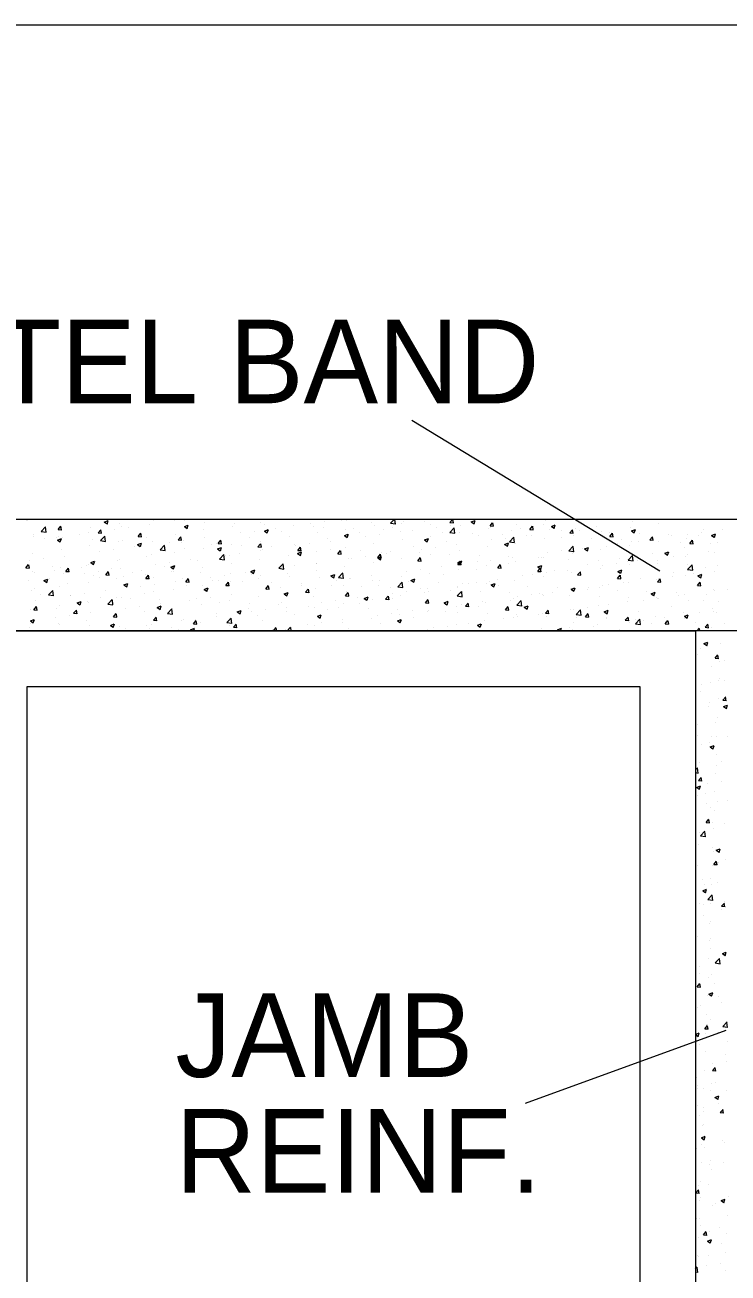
# Model space of a CAD drawing. Header units: metres. Extents: x -1560643 to -1560434, y 43491 to 43663.
# Drawn here: x -1560586.655 to -1560584.763, y 43512.605 to 43515.961 of the extents above; entities that cross this region are included whole.
import ezdxf

# ---------------------------------------------------------------- set-up
doc = ezdxf.new("R2010")
doc.units = ezdxf.units.M
doc.header["$LTSCALE"] = 750
doc.header["$MEASUREMENT"] = 0
doc.layers.get('0').update_dxf_attribs({"lineweight": 5})
doc.layers.add('BLK_1_FLR_0_DRINKING_WATER', color=7, linetype='Continuous', lineweight=5)
doc.styles.add('Romantic', font='GOTHIC.TTF')

# ---------------------------------------------------------------- blocks, each defined once
blk = doc.blocks.new('A$C52BB42CC')
for p, q in [((2267.8, 965.73), (2294.06, 949.79)), ((2355.31, 955.23), (2163.64, 955.23)), ((2227, 955.23), (2227.02, 955.22)), ((2227.03, 955.21), (2227.03, 955.23)), ((2235.21, 954.94), (2235.62, 955.1)), ((2235.51, 954.74), (2235.63, 955.1)), ((2239.54, 955.22), (2239.54, 955.22)), ((2240.46, 955.06), (2240.46, 955.06)), ((2242.69, 955.08), (2242.69, 955.08)), ((2243.71, 955.14), (2243.71, 955.14)), ((2257.2, 955.21), (2257.2, 955.21)), ((2260.35, 955.08), (2260.35, 955.08)), ((2260.87, 955.08), (2260.87, 955.08)), ((2265.52, 954.83), (2265.91, 955.23)), ((2265.9, 955.23), (2265.9, 955.23)), ((2265.91, 955.23), (2265.91, 955.23)), ((2266.05, 954.74), (2266, 955.23)), ((2266.88, 955.03), (2266.88, 955.03)), ((2271.83, 954.91), (2272.11, 955.23)), ((2272.19, 954.87), (2272.13, 955.23)), ((2274.09, 954.96), (2274.5, 955.12)), ((2274.39, 954.75), (2274.51, 955.11)), ((2281.93, 955.12), (2281.93, 955.12)), ((2291.13, 955.01), (2291.13, 955.01)), ((2292.61, 955.21), (2292.61, 955.21)), ((2296.95, 955.19), (2296.95, 955.19)), ((2228.51, 953.96), (2228.97, 954.44)), ((2228.51, 953.96), (2229.04, 953.88)), ((2229.05, 953.88), (2228.98, 954.44)), ((2230.32, 954.17), (2230.61, 954.51)), ((2230.32, 954.17), (2230.68, 954.14)), ((2230.68, 954.13), (2230.62, 954.5)), ((2230.72, 954.02), (2230.72, 954.02)), ((2233.58, 953.88), (2233.58, 953.88)), ((2233.7, 954.39), (2233.7, 954.39)), ((2234.56, 953.8), (2234.84, 954.14)), ((2234.56, 953.8), (2234.91, 953.77)), ((2234.92, 953.76), (2234.85, 954.13)), ((2235.21, 954.94), (2235.5, 954.75)), ((2236.27, 954.16), (2236.27, 954.16)), ((2236.77, 954.84), (2236.77, 954.84)), ((2237.02, 954.47), (2237.02, 954.47)), ((2237.75, 954.35), (2237.75, 954.35)), ((2238.79, 953.43), (2239.07, 953.77)), ((2239.15, 953.39), (2239.08, 953.76)), ((2239.98, 954.65), (2239.98, 954.65)), ((2243.69, 954.47), (2244.1, 954.63)), ((2243.69, 954.47), (2243.98, 954.27)), ((2243.99, 954.27), (2244.11, 954.62)), ((2245.77, 954.11), (2245.77, 954.11)), ((2245.84, 954.95), (2245.84, 954.95)), ((2248.8, 954.52), (2248.8, 954.52)), ((2249, 954.82), (2249, 954.82)), ((2249.6, 953.79), (2249.6, 953.79)), ((2251.07, 953.98), (2251.07, 953.98)), ((2251.78, 954.9), (2251.78, 954.9)), ((2252.15, 954.68), (2252.15, 954.68)), ((2252.17, 954), (2252.58, 954.16)), ((2252.17, 954), (2252.46, 953.8)), ((2252.47, 953.79), (2252.59, 954.15)), ((2253.31, 954.28), (2253.31, 954.28)), ((2253.98, 953.9), (2253.98, 953.9)), ((2255.3, 954.55), (2255.3, 954.55)), ((2257.04, 954.77), (2257.04, 954.77)), ((2257.42, 954.49), (2257.42, 954.49)), ((2257.81, 953.79), (2257.81, 953.79)), ((2258.45, 954.42), (2258.45, 954.42)), ((2258.51, 954.96), (2258.51, 954.96)), ((2260.65, 953.53), (2261.06, 953.68)), ((2260.79, 954.17), (2260.79, 954.17)), ((2260.95, 953.32), (2261.07, 953.68)), ((2261.6, 954.29), (2261.6, 954.29)), ((2262.28, 953.79), (2262.28, 953.79)), ((2263.5, 954.94), (2263.5, 954.94)), ((2263.85, 954.62), (2263.85, 954.62)), ((2264.75, 954.15), (2264.75, 954.15)), ((2265.52, 954.83), (2266.05, 954.75)), ((2265.72, 954.38), (2265.72, 954.38)), ((2266.63, 953.91), (2266.63, 953.91)), ((2266.65, 954.81), (2266.65, 954.81)), ((2267.9, 954.02), (2267.9, 954.02)), ((2269.16, 954.97), (2269.16, 954.97)), ((2269.8, 954.68), (2269.8, 954.68)), ((2270.36, 954.4), (2270.36, 954.4)), ((2271.05, 953.89), (2271.05, 953.89)), ((2271.82, 953.85), (2272.28, 954.33)), ((2271.82, 953.85), (2272.34, 953.77)), ((2271.83, 954.91), (2272.19, 954.87)), ((2271.84, 954.59), (2271.84, 954.59)), ((2272.35, 953.76), (2272.29, 954.32)), ((2272.86, 953.89), (2272.86, 953.89)), ((2272.95, 954.55), (2272.95, 954.55)), ((2274.07, 954.89), (2274.07, 954.89)), ((2274.09, 954.96), (2274.38, 954.76)), ((2274.2, 953.75), (2274.2, 953.75)), ((2275.89, 954.3), (2275.89, 954.3)), ((2276.07, 954.54), (2276.35, 954.87)), ((2276.07, 954.54), (2276.42, 954.5)), ((2276.1, 954.41), (2276.1, 954.41)), ((2276.43, 954.5), (2276.36, 954.87)), ((2278.3, 954.08), (2278.3, 954.08)), ((2278.87, 954.68), (2278.87, 954.68)), ((2279.25, 954.28), (2279.25, 954.28)), ((2280.3, 954.17), (2280.58, 954.5)), ((2280.3, 954.17), (2280.65, 954.13)), ((2280.66, 954.13), (2280.59, 954.5)), ((2281.74, 954.68), (2281.74, 954.68)), ((2282.4, 954.15), (2282.4, 954.15)), ((2282.57, 954.48), (2282.99, 954.64)), ((2282.57, 954.48), (2282.87, 954.29)), ((2282.87, 954.28), (2282.99, 954.64)), ((2283.69, 954.03), (2283.69, 954.03)), ((2284.53, 953.79), (2284.82, 954.13)), ((2284.53, 953.79), (2284.89, 953.76)), ((2284.89, 953.76), (2284.82, 954.13)), ((2285.17, 954.23), (2285.17, 954.23)), ((2285.56, 954.01), (2285.56, 954.01)), ((2287.4, 954.52), (2287.4, 954.52)), ((2287.87, 953.95), (2287.87, 953.95)), ((2288.71, 953.88), (2288.71, 953.88)), ((2288.77, 953.42), (2289.05, 953.76)), ((2289.13, 953.39), (2289.06, 953.76)), ((2290.94, 954.39), (2290.94, 954.39)), ((2291.05, 954.01), (2291.47, 954.17)), ((2291.05, 954.01), (2291.35, 953.81)), ((2291.35, 953.81), (2291.47, 954.16)), ((2291.86, 953.75), (2291.86, 953.75)), ((2293.97, 954.81), (2293.97, 954.81)), ((2298.49, 953.86), (2298.49, 953.86)), ((2298.71, 954.11), (2298.71, 954.11)), ((2299.53, 953.54), (2299.95, 953.7)), ((2299.84, 953.33), (2299.95, 953.69)), ((2300.73, 954.15), (2300.73, 954.15)), ((2227.67, 953.41), (2227.67, 953.41)), ((2227.69, 953.6), (2227.69, 953.6)), ((2228.83, 953.18), (2228.83, 953.18)), ((2230.13, 953.29), (2230.13, 953.29)), ((2230.25, 953.04), (2230.66, 953.2)), ((2230.25, 953.04), (2230.54, 952.84)), ((2230.31, 953.37), (2230.31, 953.37)), ((2230.55, 952.84), (2230.67, 953.19)), ((2230.83, 953.28), (2230.83, 953.28)), ((2232.54, 953.67), (2232.54, 953.67)), ((2233.63, 952.43), (2233.63, 952.43)), ((2233.98, 953.14), (2233.98, 953.14)), ((2234.81, 952.99), (2235.27, 953.47)), ((2234.81, 952.99), (2235.34, 952.9)), ((2235.34, 952.9), (2235.28, 953.46)), ((2236.7, 952.87), (2236.7, 952.87)), ((2237.13, 953.01), (2237.13, 953.01)), ((2238.73, 952.57), (2239.14, 952.73)), ((2238.73, 952.57), (2239.02, 952.37)), ((2238.79, 953.43), (2239.14, 953.4)), ((2239.03, 952.36), (2239.15, 952.72)), ((2239.73, 953.29), (2239.73, 953.29)), ((2240.28, 952.88), (2240.28, 952.88)), ((2241.11, 952.01), (2241.57, 952.49)), ((2241.64, 951.92), (2241.58, 952.48)), ((2242.16, 952.81), (2242.16, 952.81)), ((2242.71, 953.67), (2242.71, 953.67)), ((2243.02, 953.06), (2243.31, 953.4)), ((2243.02, 953.06), (2243.38, 953.03)), ((2243.38, 953.02), (2243.31, 953.39)), ((2243.43, 952.74), (2243.43, 952.74)), ((2243.63, 953), (2243.63, 953)), ((2245.87, 953.3), (2245.87, 953.3)), ((2246.58, 952.61), (2246.58, 952.61)), ((2247.1, 952.72), (2247.1, 952.72)), ((2247.26, 952.69), (2247.54, 953.03)), ((2247.26, 952.69), (2247.61, 952.66)), ((2247.62, 952.65), (2247.55, 953.02)), ((2248.73, 952.56), (2248.73, 952.56)), ((2249.73, 952.48), (2249.73, 952.48)), ((2250.54, 953.31), (2250.54, 953.31)), ((2251.49, 952.32), (2251.77, 952.66)), ((2251.71, 952.94), (2251.71, 952.94)), ((2251.85, 952.28), (2251.78, 952.65)), ((2254.78, 953.38), (2254.78, 953.38)), ((2255.4, 952.6), (2255.4, 952.6)), ((2255.48, 952.44), (2255.48, 952.44)), ((2256.96, 952.64), (2256.96, 952.64)), ((2258.84, 953.2), (2258.84, 953.2)), ((2259.2, 952.93), (2259.2, 952.93)), ((2260.65, 953.53), (2260.94, 953.33)), ((2262.92, 953.42), (2262.92, 953.42)), ((2263.78, 952.65), (2263.78, 952.65)), ((2264.4, 953.62), (2264.4, 953.62)), ((2266.81, 953.07), (2266.81, 953.07)), ((2269.13, 953.05), (2269.55, 953.21)), ((2269.13, 953.05), (2269.43, 952.86)), ((2269.43, 952.85), (2269.55, 953.21)), ((2269.79, 953.44), (2269.79, 953.44)), ((2271.42, 952.9), (2271.42, 952.9)), ((2272.52, 952.56), (2272.52, 952.56)), ((2274.86, 953.49), (2274.86, 953.49)), ((2276.25, 953.05), (2276.25, 953.05)), ((2277.35, 953.62), (2277.35, 953.62)), ((2277.61, 952.58), (2278.03, 952.74)), ((2277.61, 952.58), (2277.91, 952.38)), ((2277.73, 953.25), (2277.73, 953.25)), ((2277.91, 952.38), (2278.03, 952.73)), ((2278.12, 952.87), (2278.58, 953.35)), ((2278.12, 952.87), (2278.64, 952.79)), ((2278.65, 952.79), (2278.59, 953.35)), ((2278.8, 952.72), (2278.8, 952.72)), ((2279.96, 953.54), (2279.96, 953.54)), ((2280.5, 953.49), (2280.5, 953.49)), ((2281.86, 953.16), (2281.86, 953.16)), ((2283.65, 953.35), (2283.65, 953.35)), ((2284.42, 951.9), (2284.88, 952.38)), ((2284.95, 951.81), (2284.88, 952.37)), ((2284.89, 953.57), (2284.89, 953.57)), ((2286.8, 953.22), (2286.8, 953.22)), ((2288.77, 953.42), (2289.12, 953.39)), ((2289.58, 952.68), (2289.58, 952.68)), ((2289.95, 953.09), (2289.95, 953.09)), ((2290.87, 952.43), (2290.87, 952.43)), ((2291.05, 952.88), (2291.05, 952.88)), ((2291.82, 952.93), (2291.82, 952.93)), ((2293, 953.05), (2293.28, 953.39)), ((2293, 953.05), (2293.35, 953.02)), ((2293.1, 952.95), (2293.1, 952.95)), ((2293.36, 953.02), (2293.29, 953.39)), ((2293.29, 953.17), (2293.29, 953.17)), ((2293.9, 952.84), (2293.9, 952.84)), ((2295.01, 953.61), (2295.01, 953.61)), ((2295.27, 953.52), (2295.27, 953.52)), ((2296.25, 952.82), (2296.25, 952.82)), ((2296.88, 953.22), (2296.88, 953.22)), ((2297.02, 953.66), (2297.02, 953.66)), ((2297.23, 952.68), (2297.52, 953.02)), ((2297.23, 952.68), (2297.58, 952.65)), ((2297.59, 952.65), (2297.52, 953.02)), ((2298.16, 953.48), (2298.16, 953.48)), ((2299.4, 952.69), (2299.4, 952.69)), ((2299.53, 953.54), (2299.83, 953.34)), ((2299.94, 953.66), (2299.94, 953.66)), ((2300.12, 952.81), (2300.12, 952.81)), ((2227.62, 951.64), (2227.62, 951.64)), ((2228.75, 951.05), (2228.75, 951.05)), ((2230.65, 952.05), (2230.65, 952.05)), ((2230.99, 951.34), (2230.99, 951.34)), ((2234.72, 951.83), (2234.72, 951.83)), ((2236.19, 952.03), (2236.19, 952.03)), ((2238.43, 952.32), (2238.43, 952.32)), ((2239.66, 951.32), (2239.66, 951.32)), ((2240.22, 951.54), (2240.22, 951.54)), ((2241.11, 952.01), (2241.64, 951.93)), ((2242.64, 951.7), (2242.64, 951.7)), ((2243.66, 952.13), (2243.66, 952.13)), ((2245.7, 952.14), (2245.7, 952.14)), ((2247.21, 952.1), (2247.62, 952.25)), ((2247.21, 952.1), (2247.5, 951.9)), ((2247.41, 951.03), (2247.87, 951.51)), ((2247.41, 951.03), (2247.93, 950.95)), ((2247.51, 951.89), (2247.63, 952.25)), ((2247.94, 950.94), (2247.88, 951.51)), ((2248.04, 951.46), (2248.04, 951.46)), ((2248.51, 951.42), (2248.51, 951.42)), ((2249.52, 951.66), (2249.52, 951.66)), ((2251.49, 952.32), (2251.84, 952.29)), ((2251.76, 951.95), (2251.76, 951.95)), ((2251.95, 952.01), (2251.95, 952.01)), ((2252.88, 952.34), (2252.88, 952.34)), ((2254.71, 951.41), (2254.71, 951.41)), ((2255.69, 951.62), (2256.11, 951.78)), ((2255.69, 951.62), (2255.99, 951.42)), ((2255.72, 951.95), (2256.01, 952.29)), ((2255.72, 951.95), (2256.07, 951.92)), ((2255.99, 951.42), (2256.11, 951.78)), ((2256.08, 951.91), (2256.01, 952.28)), ((2256.03, 952.21), (2256.03, 952.21)), ((2257.74, 951.83), (2257.74, 951.83)), ((2259.18, 952.08), (2259.18, 952.08)), ((2259.95, 951.58), (2260.24, 951.92)), ((2259.95, 951.58), (2260.31, 951.55)), ((2260.31, 951.54), (2260.25, 951.91)), ((2260.72, 952.21), (2260.72, 952.21)), ((2261.09, 951.13), (2261.09, 951.13)), ((2261.37, 951.09), (2261.37, 951.09)), ((2262.33, 951.95), (2262.33, 951.95)), ((2262.85, 951.29), (2262.85, 951.29)), ((2264.17, 951.15), (2264.59, 951.31)), ((2264.17, 951.15), (2264.47, 950.95)), ((2264.19, 951.21), (2264.47, 951.55)), ((2264.19, 951.21), (2264.54, 951.18)), ((2264.47, 950.95), (2264.59, 951.3)), ((2264.55, 951.17), (2264.48, 951.54)), ((2264.53, 951.72), (2264.53, 951.72)), ((2265.08, 951.58), (2265.08, 951.58)), ((2265.48, 951.81), (2265.48, 951.81)), ((2266.74, 951.1), (2266.74, 951.1)), ((2267.98, 952.31), (2267.98, 952.31)), ((2268.42, 950.84), (2268.7, 951.18)), ((2268.63, 951.68), (2268.63, 951.68)), ((2268.78, 950.8), (2268.71, 951.17)), ((2268.81, 952.07), (2268.81, 952.07)), ((2269.72, 951.48), (2269.72, 951.48)), ((2270.29, 952.27), (2270.29, 952.27)), ((2271.78, 951.55), (2271.78, 951.55)), ((2272.79, 951.92), (2272.79, 951.92)), ((2274.93, 951.41), (2274.93, 951.41)), ((2275.82, 952.34), (2275.82, 952.34)), ((2278.08, 951.28), (2278.08, 951.28)), ((2278.41, 951.21), (2278.41, 951.21)), ((2281.23, 951.15), (2281.23, 951.15)), ((2281.5, 951.15), (2281.5, 951.15)), ((2281.79, 951.19), (2281.79, 951.19)), ((2282.14, 951.7), (2282.14, 951.7)), ((2283.61, 951.9), (2283.61, 951.9)), ((2284.42, 951.9), (2284.94, 951.82)), ((2284.82, 951.61), (2284.82, 951.61)), ((2284.94, 951.74), (2284.94, 951.74)), ((2285.85, 952.19), (2285.85, 952.19)), ((2286.09, 952.11), (2286.51, 952.27)), ((2286.09, 952.11), (2286.39, 951.91)), ((2286.4, 951.9), (2286.52, 952.26)), ((2287.8, 951.99), (2287.8, 951.99)), ((2288.38, 952.34), (2288.38, 952.34)), ((2289.8, 951.04), (2289.8, 951.04)), ((2290.71, 950.92), (2291.17, 951.4)), ((2291.25, 950.83), (2291.18, 951.39)), ((2293.24, 951.63), (2293.24, 951.63)), ((2294.58, 951.64), (2294.99, 951.79)), ((2294.58, 951.64), (2294.87, 951.44)), ((2294.88, 951.43), (2295, 951.79)), ((2295.46, 951.34), (2295.46, 951.34)), ((2296.68, 952.22), (2296.68, 952.22)), ((2296.81, 951.26), (2296.81, 951.26)), ((2296.94, 951.53), (2296.94, 951.53)), ((2299.18, 951.82), (2299.18, 951.82)), ((2299.87, 951.7), (2299.87, 951.7)), ((2226.91, 950.1), (2227.19, 950.44)), ((2226.91, 950.1), (2227.26, 950.07)), ((2227.27, 950.06), (2227.2, 950.43)), ((2227.28, 950.85), (2227.28, 950.85)), ((2229.68, 950.26), (2229.68, 950.26)), ((2229.89, 949.77), (2229.89, 949.77)), ((2230.58, 950.09), (2230.58, 950.09)), ((2231.14, 949.73), (2231.43, 950.07)), ((2231.14, 949.73), (2231.5, 949.7)), ((2231.5, 949.69), (2231.43, 950.06)), ((2232.83, 950.13), (2232.83, 950.13)), ((2233.33, 950.36), (2233.33, 950.36)), ((2233.56, 950.47), (2233.56, 950.47)), ((2233.77, 950.66), (2234.18, 950.82)), ((2233.77, 950.66), (2234.06, 950.47)), ((2234.07, 950.46), (2234.19, 950.82)), ((2235.98, 949.99), (2235.98, 949.99)), ((2236.63, 950.91), (2236.63, 950.91)), ((2236.77, 950.95), (2236.77, 950.95)), ((2236.88, 949.99), (2236.88, 949.99)), ((2239.13, 949.86), (2239.13, 949.86)), ((2240.6, 950.48), (2240.6, 950.48)), ((2241.63, 950.24), (2241.63, 950.24)), ((2242.08, 950.68), (2242.08, 950.68)), ((2242.25, 950.19), (2242.67, 950.35)), ((2242.25, 950.19), (2242.55, 949.99)), ((2242.28, 949.73), (2242.28, 949.73)), ((2242.55, 949.99), (2242.67, 950.34)), ((2242.56, 949.74), (2242.56, 949.74)), ((2244.32, 950.97), (2244.32, 950.97)), ((2245.07, 950.83), (2245.07, 950.83)), ((2245.63, 950.18), (2245.63, 950.18)), ((2248.66, 950.59), (2248.66, 950.59)), ((2250.73, 949.72), (2251.15, 949.88)), ((2250.73, 949.72), (2251.03, 949.52)), ((2251.03, 949.52), (2251.15, 949.87)), ((2251.64, 950.97), (2251.64, 950.97)), ((2253.71, 950.06), (2254.17, 950.53)), ((2253.71, 950.06), (2254.23, 949.97)), ((2253.93, 950.11), (2253.93, 950.11)), ((2254.24, 949.97), (2254.17, 950.53)), ((2254.21, 949.95), (2254.21, 949.95)), ((2255.41, 950.31), (2255.41, 950.31)), ((2257.64, 950.6), (2257.64, 950.6)), ((2257.65, 950.54), (2257.65, 950.54)), ((2257.66, 949.87), (2257.66, 949.87)), ((2260.65, 950.24), (2260.65, 950.24)), ((2263.71, 950.69), (2263.71, 950.69)), ((2267.26, 949.75), (2267.26, 949.75)), ((2268.42, 950.84), (2268.77, 950.81)), ((2268.73, 949.94), (2268.73, 949.94)), ((2270.97, 950.23), (2270.97, 950.23)), ((2272.65, 950.68), (2273.07, 950.84)), ((2272.65, 950.47), (2272.94, 950.81)), ((2272.65, 950.68), (2272.95, 950.48)), ((2272.65, 950.47), (2273.01, 950.44)), ((2272.71, 949.96), (2272.71, 949.96)), ((2273.01, 950.43), (2272.94, 950.8)), ((2272.96, 950.47), (2273.08, 950.83)), ((2274.62, 949.97), (2274.62, 949.97)), ((2274.7, 950.72), (2274.7, 950.72)), ((2275.74, 950.37), (2275.74, 950.37)), ((2276.17, 950.92), (2276.17, 950.92)), ((2276.89, 950.1), (2277.17, 950.44)), ((2276.89, 950.1), (2277.24, 950.07)), ((2277.25, 950.06), (2277.18, 950.43)), ((2278.06, 950.56), (2278.06, 950.56)), ((2278.73, 950.75), (2278.73, 950.75)), ((2281.12, 949.73), (2281.4, 950.07)), ((2281.12, 949.73), (2281.47, 949.7)), ((2281.14, 950.2), (2281.55, 950.36)), ((2281.14, 950.2), (2281.43, 950.01)), ((2281.48, 949.69), (2281.41, 950.06)), ((2281.44, 950), (2281.56, 950.36)), ((2282.91, 949.86), (2282.91, 949.86)), ((2284.3, 949.87), (2284.3, 949.87)), ((2284.38, 951.01), (2284.38, 951.01)), ((2286.35, 950.45), (2286.35, 950.45)), ((2287.53, 950.88), (2287.53, 950.88)), ((2287.73, 950.02), (2287.73, 950.02)), ((2288.02, 950.36), (2288.02, 950.36)), ((2289.5, 950.55), (2289.5, 950.55)), ((2289.62, 949.73), (2290.03, 949.89)), ((2289.62, 949.73), (2289.91, 949.53)), ((2289.92, 949.53), (2290.04, 949.88)), ((2290.68, 950.75), (2290.68, 950.75)), ((2290.71, 950.92), (2291.24, 950.84)), ((2290.8, 950.46), (2290.8, 950.46)), ((2291.74, 950.84), (2291.74, 950.84)), ((2293.83, 950.88), (2293.83, 950.88)), ((2293.83, 950.61), (2293.83, 950.61)), ((2296.98, 950.48), (2296.98, 950.48)), ((2297.01, 949.94), (2297.47, 950.42)), ((2297.01, 949.94), (2297.54, 949.86)), ((2297.55, 949.86), (2297.48, 950.42)), ((2298.93, 950.16), (2298.93, 950.16)), ((2299.8, 949.74), (2299.8, 949.74)), ((2300.13, 950.35), (2300.13, 950.35)), ((2227.2, 948.72), (2227.2, 948.72)), ((2227.55, 949.67), (2227.55, 949.67)), ((2227.77, 949.6), (2227.77, 949.6)), ((2228.81, 948.76), (2229.23, 948.92)), ((2228.81, 948.76), (2229.11, 948.56)), ((2229.11, 948.56), (2229.23, 948.91)), ((2229.44, 949.01), (2229.44, 949.01)), ((2230.92, 949.47), (2230.92, 949.47)), ((2231.3, 948.47), (2231.3, 948.47)), ((2233.16, 949.5), (2233.16, 949.5)), ((2233.49, 948.5), (2233.49, 948.5)), ((2234.07, 949.33), (2234.07, 949.33)), ((2234.64, 949.7), (2234.64, 949.7)), ((2234.75, 949.06), (2234.75, 949.06)), ((2235.38, 949.36), (2235.66, 949.7)), ((2235.38, 949.36), (2235.73, 949.33)), ((2235.74, 949.32), (2235.67, 949.69)), ((2236.55, 948.94), (2236.55, 948.94)), ((2237.22, 949.2), (2237.22, 949.2)), ((2237.29, 948.29), (2237.71, 948.45)), ((2237.59, 948.08), (2237.71, 948.44)), ((2238.19, 949.65), (2238.19, 949.65)), ((2239.58, 949.36), (2239.58, 949.36)), ((2239.61, 948.99), (2239.89, 949.33)), ((2239.61, 948.99), (2239.96, 948.96)), ((2239.97, 948.95), (2239.9, 949.32)), ((2240.37, 949.07), (2240.37, 949.07)), ((2242.76, 948.64), (2242.76, 948.64)), ((2243.52, 948.94), (2243.52, 948.94)), ((2243.84, 948.62), (2244.13, 948.96)), ((2243.84, 948.62), (2244.19, 948.59)), ((2244.2, 948.58), (2244.13, 948.95)), ((2245.43, 949.59), (2245.43, 949.59)), ((2246.49, 949.13), (2246.49, 949.13)), ((2246.67, 948.8), (2246.67, 948.8)), ((2247.33, 948.77), (2247.33, 948.77)), ((2247.97, 949.33), (2247.97, 949.33)), ((2248.07, 948.25), (2248.36, 948.59)), ((2248.43, 948.21), (2248.37, 948.58)), ((2248.58, 949.46), (2248.58, 949.46)), ((2248.59, 948.63), (2248.59, 948.63)), ((2249.82, 948.67), (2249.82, 948.67)), ((2250.2, 949.62), (2250.2, 949.62)), ((2250.77, 949.36), (2250.77, 949.36)), ((2251.57, 949.01), (2251.57, 949.01)), ((2251.73, 949.33), (2251.73, 949.33)), ((2252.97, 948.54), (2252.97, 948.54)), ((2254.63, 949.45), (2254.63, 949.45)), ((2254.88, 949.2), (2254.88, 949.2)), ((2256.12, 948.4), (2256.12, 948.4)), ((2258.03, 949.06), (2258.03, 949.06)), ((2259.21, 949.25), (2259.63, 949.41)), ((2259.21, 949.25), (2259.51, 949.05)), ((2259.52, 949.04), (2259.64, 949.4)), ((2259.82, 948.77), (2259.82, 948.77)), ((2260.01, 949.08), (2260.47, 949.56)), ((2260.01, 949.08), (2260.53, 949)), ((2260.54, 948.99), (2260.47, 949.55)), ((2261.18, 948.93), (2261.18, 948.93)), ((2261.29, 948.96), (2261.29, 948.96)), ((2263.53, 949.25), (2263.53, 949.25)), ((2263.64, 948.72), (2263.64, 948.72)), ((2264.33, 948.8), (2264.33, 948.8)), ((2266.3, 948.1), (2266.76, 948.58)), ((2266.67, 949.14), (2266.67, 949.14)), ((2266.84, 948.01), (2266.77, 948.57)), ((2267.48, 948.66), (2267.48, 948.66)), ((2267.7, 948.77), (2268.11, 948.93)), ((2267.7, 948.77), (2267.99, 948.58)), ((2267.73, 948.79), (2267.73, 948.79)), ((2268, 948.57), (2268.12, 948.93)), ((2269.65, 949.51), (2269.65, 949.51)), ((2270.63, 948.53), (2270.63, 948.53)), ((2271.17, 949.38), (2271.17, 949.38)), ((2273.14, 948.4), (2273.14, 948.4)), ((2273.78, 948.4), (2273.78, 948.4)), ((2274.62, 948.59), (2274.62, 948.59)), ((2275.67, 948.41), (2275.67, 948.41)), ((2276.03, 948.68), (2276.03, 948.68)), ((2276.18, 948.3), (2276.59, 948.46)), ((2276.48, 948.1), (2276.6, 948.45)), ((2276.86, 948.89), (2276.86, 948.89)), ((2278.65, 948.79), (2278.65, 948.79)), ((2279.47, 949.27), (2279.47, 949.27)), ((2280.58, 949.38), (2280.58, 949.38)), ((2281.72, 949.23), (2281.72, 949.23)), ((2282.06, 949.57), (2282.06, 949.57)), ((2284.75, 949.64), (2284.75, 949.64)), ((2285.35, 949.36), (2285.64, 949.69)), ((2285.35, 949.36), (2285.7, 949.32)), ((2285.71, 949.32), (2285.64, 949.69)), ((2289.58, 948.99), (2289.87, 949.32)), ((2289.58, 948.99), (2289.94, 948.95)), ((2289.94, 948.95), (2289.88, 949.32)), ((2290.18, 948.52), (2290.18, 948.52)), ((2290.72, 948.5), (2290.72, 948.5)), ((2292.05, 948.97), (2292.05, 948.97)), ((2293.75, 948.92), (2293.75, 948.92)), ((2293.82, 948.62), (2294.1, 948.95)), ((2293.82, 948.62), (2294.17, 948.58)), ((2293.91, 949.01), (2293.91, 949.01)), ((2294.18, 948.58), (2294.11, 948.95)), ((2295.39, 949.2), (2295.39, 949.2)), ((2295.49, 949.57), (2295.49, 949.57)), ((2296.73, 949.29), (2296.73, 949.29)), ((2297.62, 949.5), (2297.62, 949.5)), ((2298.05, 948.24), (2298.33, 948.58)), ((2298.1, 949.26), (2298.51, 949.42)), ((2298.1, 949.26), (2298.39, 949.06)), ((2298.41, 948.21), (2298.34, 948.58)), ((2298.4, 949.06), (2298.52, 949.41)), ((2227.48, 947.71), (2227.48, 947.71)), ((2227.86, 947.88), (2227.86, 947.88)), ((2228.5, 947.26), (2228.5, 947.26)), ((2229.3, 947.24), (2229.76, 947.72)), ((2229.3, 947.24), (2229.82, 947.16)), ((2229.83, 947.15), (2229.76, 947.71)), ((2230.51, 948.12), (2230.51, 948.12)), ((2231.61, 947.18), (2231.61, 947.18)), ((2231.65, 947.13), (2231.65, 947.13)), ((2233.09, 947.37), (2233.09, 947.37)), ((2235.32, 947.66), (2235.32, 947.66)), ((2237.29, 948.29), (2237.59, 948.09)), ((2239.05, 948.15), (2239.05, 948.15)), ((2239.51, 947.39), (2239.51, 947.39)), ((2240.44, 947.59), (2240.44, 947.59)), ((2240.53, 948.35), (2240.53, 948.35)), ((2242.49, 947.77), (2242.49, 947.77)), ((2243.88, 948.18), (2243.88, 948.18)), ((2245.56, 948.21), (2245.56, 948.21)), ((2245.78, 947.82), (2246.19, 947.97)), ((2245.78, 947.82), (2246.07, 947.62)), ((2246.08, 947.61), (2246.2, 947.97)), ((2248.07, 948.25), (2248.43, 948.22)), ((2248.65, 947.3), (2248.65, 947.3)), ((2252.31, 947.88), (2252.59, 948.22)), ((2252.31, 947.88), (2252.66, 947.85)), ((2252.38, 947.79), (2252.38, 947.79)), ((2252.67, 947.84), (2252.6, 948.21)), ((2253.86, 947.98), (2253.86, 947.98)), ((2254.26, 947.34), (2254.67, 947.5)), ((2254.26, 947.34), (2254.55, 947.15)), ((2254.56, 947.14), (2254.68, 947.5)), ((2254.56, 947.49), (2254.56, 947.49)), ((2256.09, 948.27), (2256.09, 948.27)), ((2256.54, 947.51), (2256.82, 947.85)), ((2256.54, 947.51), (2256.89, 947.48)), ((2256.9, 947.47), (2256.83, 947.84)), ((2257.59, 947.9), (2257.59, 947.9)), ((2259.27, 948.27), (2259.27, 948.27)), ((2260.57, 948.28), (2260.57, 948.28)), ((2260.77, 947.14), (2261.06, 947.48)), ((2260.77, 947.14), (2261.13, 947.11)), ((2260.85, 947.61), (2260.85, 947.61)), ((2261.13, 947.1), (2261.07, 947.47)), ((2262.42, 948.14), (2262.42, 948.14)), ((2264.29, 948.2), (2264.29, 948.2)), ((2265.01, 946.77), (2265.29, 947.11)), ((2265.37, 946.73), (2265.3, 947.1)), ((2265.57, 948), (2265.57, 948)), ((2265.7, 947.42), (2265.7, 947.42)), ((2266.3, 948.1), (2266.83, 948.02)), ((2266.6, 947.17), (2266.6, 947.17)), ((2267.18, 947.61), (2267.18, 947.61)), ((2268.72, 947.87), (2268.72, 947.87)), ((2269.15, 947.49), (2269.15, 947.49)), ((2269.42, 947.91), (2269.42, 947.91)), ((2269.58, 947.55), (2269.58, 947.55)), ((2271.87, 947.74), (2271.87, 947.74)), ((2272.59, 948.09), (2272.59, 948.09)), ((2272.6, 947.13), (2273.06, 947.6)), ((2272.6, 947.13), (2273.13, 947.04)), ((2272.64, 947.99), (2272.64, 947.99)), ((2273.13, 947.04), (2273.07, 947.6)), ((2275.03, 947.6), (2275.03, 947.6)), ((2276.18, 948.3), (2276.47, 948.1)), ((2276.93, 948.26), (2276.93, 948.26)), ((2278.18, 947.47), (2278.18, 947.47)), ((2280.08, 948.13), (2280.08, 948.13)), ((2280.51, 947.24), (2280.51, 947.24)), ((2281.33, 947.34), (2281.33, 947.34)), ((2281.65, 947.26), (2281.65, 947.26)), ((2281.72, 947.2), (2281.72, 947.2)), ((2282.74, 947.54), (2282.74, 947.54)), ((2283.23, 948), (2283.23, 948)), ((2284.48, 947.2), (2284.48, 947.2)), ((2284.66, 947.83), (2285.07, 947.99)), ((2284.66, 947.83), (2284.95, 947.63)), ((2284.68, 947.68), (2284.68, 947.68)), ((2284.96, 947.62), (2285.08, 947.98)), ((2285.17, 947.79), (2285.17, 947.79)), ((2286.38, 947.86), (2286.38, 947.86)), ((2286.47, 948.03), (2286.47, 948.03)), ((2287.63, 947.07), (2287.63, 947.07)), ((2287.66, 948.06), (2287.66, 948.06)), ((2287.95, 948.22), (2287.95, 948.22)), ((2288.61, 948.38), (2288.61, 948.38)), ((2289.53, 947.73), (2289.53, 947.73)), ((2292.68, 947.6), (2292.68, 947.6)), ((2293.14, 947.36), (2293.55, 947.51)), ((2293.14, 947.36), (2293.43, 947.16)), ((2293.44, 947.15), (2293.56, 947.51)), ((2295.83, 947.47), (2295.83, 947.47)), ((2296.07, 947.17), (2296.07, 947.17)), ((2296.66, 947.33), (2296.66, 947.33)), ((2298.05, 948.24), (2298.4, 948.21)), ((2298.98, 947.33), (2298.98, 947.33)), ((2299.73, 947.77), (2299.73, 947.77)), ((2299.8, 947.66), (2299.8, 947.66)), ((2301.27, 947.85), (2301.27, 947.85)), ((2227.73, 945.66), (2228.01, 946)), ((2227.88, 946.68), (2227.88, 946.68)), ((2228.09, 945.63), (2228.02, 946)), ((2230.12, 945.81), (2230.12, 945.81)), ((2230.44, 946.16), (2230.44, 946.16)), ((2232.34, 946.39), (2232.75, 946.54)), ((2232.34, 946.39), (2232.63, 946.19)), ((2232.64, 946.18), (2232.76, 946.54)), ((2233.42, 946.54), (2233.42, 946.54)), ((2233.56, 946.4), (2233.56, 946.4)), ((2234.8, 946.99), (2234.8, 946.99)), ((2235.59, 946.26), (2236.05, 946.74)), ((2235.59, 946.26), (2236.12, 946.18)), ((2236.13, 946.17), (2236.06, 946.73)), ((2236.48, 946.98), (2236.48, 946.98)), ((2237, 947), (2237, 947)), ((2237.5, 945.83), (2237.5, 945.83)), ((2237.95, 946.86), (2237.95, 946.86)), ((2238.98, 946.02), (2238.98, 946.02)), ((2240.82, 945.91), (2241.23, 946.07)), ((2240.82, 945.91), (2241.11, 945.71)), ((2241.1, 946.73), (2241.1, 946.73)), ((2241.12, 945.71), (2241.24, 946.06)), ((2241.21, 946.32), (2241.21, 946.32)), ((2241.89, 945.28), (2242.35, 945.76)), ((2242.43, 945.2), (2242.36, 945.76)), ((2242.42, 945.81), (2242.42, 945.81)), ((2244.25, 946.6), (2244.25, 946.6)), ((2244.94, 946.81), (2244.94, 946.81)), ((2245.49, 946.25), (2245.49, 946.25)), ((2246.42, 947), (2246.42, 947)), ((2247.4, 946.46), (2247.4, 946.46)), ((2248.52, 946.67), (2248.52, 946.67)), ((2250.52, 945.84), (2250.52, 945.84)), ((2250.55, 946.33), (2250.55, 946.33)), ((2251.5, 947.04), (2251.5, 947.04)), ((2253.7, 946.2), (2253.7, 946.2)), ((2253.97, 946.43), (2253.97, 946.43)), ((2254.54, 945.95), (2254.54, 945.95)), ((2256.85, 946.06), (2256.85, 946.06)), ((2257.41, 947.02), (2257.41, 947.02)), ((2257.52, 945.94), (2257.52, 945.94)), ((2258.26, 946.44), (2258.26, 946.44)), ((2259.74, 946.63), (2259.74, 946.63)), ((2260.01, 945.93), (2260.01, 945.93)), ((2260.5, 946.31), (2260.5, 946.31)), ((2261.98, 946.93), (2261.98, 946.93)), ((2262.26, 946.31), (2262.26, 946.31)), ((2262.74, 946.87), (2263.15, 947.03)), ((2262.74, 946.87), (2263.03, 946.67)), ((2263.04, 946.67), (2263.16, 947.02)), ((2263.16, 945.8), (2263.16, 945.8)), ((2263.57, 946.76), (2263.57, 946.76)), ((2265.01, 946.77), (2265.36, 946.74)), ((2265.7, 946.9), (2265.7, 946.9)), ((2269.24, 946.4), (2269.52, 946.74)), ((2269.24, 946.4), (2269.59, 946.37)), ((2269.6, 946.36), (2269.53, 946.73)), ((2271.22, 946.4), (2271.63, 946.56)), ((2271.22, 946.4), (2271.51, 946.2)), ((2271.52, 946.19), (2271.64, 946.55)), ((2271.59, 946.07), (2271.59, 946.07)), ((2272.57, 946.03), (2272.57, 946.03)), ((2273.07, 946.26), (2273.07, 946.26)), ((2273.47, 946.03), (2273.76, 946.37)), ((2273.47, 946.03), (2273.82, 946)), ((2273.83, 945.99), (2273.76, 946.36)), ((2274.84, 946.02), (2274.84, 946.02)), ((2275.3, 946.56), (2275.3, 946.56)), ((2275.6, 946.44), (2275.6, 946.44)), ((2277.7, 945.66), (2277.99, 946)), ((2278.06, 945.62), (2278, 945.99)), ((2278.28, 946.61), (2278.28, 946.61)), ((2278.58, 946.82), (2278.58, 946.82)), ((2278.9, 946.15), (2279.36, 946.63)), ((2278.9, 946.15), (2279.43, 946.07)), ((2279.03, 947.05), (2279.03, 947.05)), ((2279.43, 946.06), (2279.37, 946.62)), ((2279.7, 945.93), (2280.11, 946.08)), ((2279.7, 945.93), (2279.99, 945.73)), ((2280, 945.72), (2280.12, 946.08)), ((2286.4, 945.89), (2286.4, 945.89)), ((2287.59, 946.09), (2287.59, 946.09)), ((2288.63, 946.19), (2288.63, 946.19)), ((2290.65, 946.54), (2290.65, 946.54)), ((2290.78, 946.94), (2290.78, 946.94)), ((2292.36, 946.68), (2292.36, 946.68)), ((2293.68, 946.95), (2293.68, 946.95)), ((2293.83, 946.87), (2293.83, 946.87)), ((2293.93, 946.81), (2293.93, 946.81)), ((2295.25, 946.04), (2295.25, 946.04)), ((2297.08, 946.67), (2297.08, 946.67)), ((2298.69, 946.63), (2298.69, 946.63)), ((2299.66, 945.81), (2299.66, 945.81)), ((2300.23, 946.54), (2300.23, 946.54)), ((2227.38, 944.48), (2227.79, 944.64)), ((2227.38, 944.48), (2227.67, 944.28)), ((2227.41, 945.74), (2227.41, 945.74)), ((2227.68, 944.28), (2227.8, 944.63)), ((2227.73, 945.66), (2228.08, 945.63)), ((2230.06, 944.85), (2230.06, 944.85)), ((2231.54, 945.04), (2231.54, 945.04)), ((2231.96, 945.29), (2232.25, 945.63)), ((2231.96, 945.29), (2232.31, 945.26)), ((2232.32, 945.25), (2232.25, 945.62)), ((2233.35, 944.57), (2233.35, 944.57)), ((2233.77, 945.34), (2233.77, 945.34)), ((2236.19, 944.92), (2236.48, 945.26)), ((2236.19, 944.92), (2236.55, 944.89)), ((2236.41, 945.01), (2236.41, 945.01)), ((2236.55, 944.88), (2236.49, 945.25)), ((2239.44, 945.43), (2239.44, 945.43)), ((2240.43, 944.55), (2240.71, 944.89)), ((2240.43, 944.55), (2240.78, 944.52)), ((2240.79, 944.51), (2240.72, 944.88)), ((2241.89, 945.28), (2242.42, 945.2)), ((2243.39, 944.48), (2243.39, 944.48)), ((2243.64, 944.66), (2243.64, 944.66)), ((2244.66, 944.18), (2244.94, 944.52)), ((2244.86, 944.67), (2244.86, 944.67)), ((2245.02, 944.14), (2244.95, 944.51)), ((2247.08, 945.25), (2247.08, 945.25)), ((2247.1, 944.97), (2247.1, 944.97)), ((2248.19, 944.31), (2248.65, 944.79)), ((2248.44, 944.7), (2248.44, 944.7)), ((2248.72, 944.22), (2248.66, 944.78)), ((2249.3, 945.44), (2249.71, 945.6)), ((2249.3, 945.44), (2249.59, 945.24)), ((2249.6, 945.24), (2249.72, 945.59)), ((2250.83, 945.46), (2250.83, 945.46)), ((2251.43, 945.08), (2251.43, 945.08)), ((2251.94, 944.54), (2251.94, 944.54)), ((2252.3, 945.65), (2252.3, 945.65)), ((2254.49, 945.52), (2254.49, 945.52)), ((2255.38, 945.13), (2255.38, 945.13)), ((2257.78, 944.97), (2258.19, 945.13)), ((2257.78, 944.97), (2258.07, 944.77)), ((2258.08, 944.76), (2258.2, 945.12)), ((2258.82, 945.72), (2258.82, 945.72)), ((2260.42, 944.6), (2260.42, 944.6)), ((2263.5, 944.79), (2263.5, 944.79)), ((2264.15, 945.09), (2264.15, 945.09)), ((2265.63, 945.28), (2265.63, 945.28)), ((2266.26, 944.49), (2266.67, 944.65)), ((2266.26, 944.49), (2266.55, 944.3)), ((2266.31, 945.66), (2266.31, 945.66)), ((2266.53, 945.21), (2266.53, 945.21)), ((2266.56, 944.29), (2266.68, 944.65)), ((2267.86, 945.58), (2267.86, 945.58)), ((2267.96, 944.84), (2267.96, 944.84)), ((2269.46, 945.53), (2269.46, 945.53)), ((2269.51, 945.59), (2269.51, 945.59)), ((2271.4, 945.43), (2271.4, 945.43)), ((2272.61, 945.4), (2272.61, 945.4)), ((2275.53, 944.48), (2275.53, 944.48)), ((2275.76, 945.26), (2275.76, 945.26)), ((2277.48, 944.72), (2277.48, 944.72)), ((2277.7, 945.66), (2278.06, 945.63)), ((2278.51, 944.86), (2278.51, 944.86)), ((2278.91, 945.13), (2278.91, 945.13)), ((2278.96, 944.92), (2278.96, 944.92)), ((2281.19, 945.21), (2281.19, 945.21)), ((2281.58, 945.3), (2281.58, 945.3)), ((2281.94, 945.29), (2282.22, 945.63)), ((2281.94, 945.29), (2282.29, 945.26)), ((2282.06, 945), (2282.06, 945)), ((2282.3, 945.25), (2282.23, 945.62)), ((2284.61, 945.71), (2284.61, 945.71)), ((2284.92, 945.7), (2284.92, 945.7)), ((2285.2, 945.17), (2285.66, 945.65)), ((2285.2, 945.17), (2285.72, 945.09)), ((2285.21, 944.86), (2285.21, 944.86)), ((2285.73, 945.08), (2285.67, 945.64)), ((2286.17, 944.92), (2286.46, 945.26)), ((2286.17, 944.92), (2286.52, 944.89)), ((2286.53, 944.88), (2286.46, 945.25)), ((2288.18, 945.45), (2288.59, 945.61)), ((2288.18, 945.45), (2288.47, 945.25)), ((2288.36, 944.86), (2288.36, 944.86)), ((2288.36, 944.73), (2288.36, 944.73)), ((2288.48, 945.25), (2288.6, 945.61)), ((2290.4, 944.55), (2290.69, 944.89)), ((2290.4, 944.55), (2290.76, 944.52)), ((2290.58, 944.57), (2290.58, 944.57)), ((2290.76, 944.51), (2290.7, 944.88)), ((2291.5, 944.19), (2291.96, 944.67)), ((2291.51, 944.6), (2291.51, 944.6)), ((2291.81, 945.45), (2291.81, 945.45)), ((2292.03, 944.11), (2291.96, 944.67)), ((2292.28, 944.55), (2292.28, 944.55)), ((2293.61, 944.99), (2293.61, 944.99)), ((2294.52, 944.84), (2294.52, 944.84)), ((2294.64, 944.18), (2294.92, 944.52)), ((2294.66, 944.47), (2294.66, 944.47)), ((2295, 944.14), (2294.93, 944.51)), ((2296.59, 945.36), (2296.59, 945.36)), ((2296.66, 944.98), (2297.08, 945.14)), ((2296.66, 944.98), (2296.96, 944.78)), ((2296.66, 944.75), (2296.66, 944.75)), ((2296.96, 944.78), (2297.08, 945.13)), ((2298.24, 945.33), (2298.24, 945.33)), ((2299.72, 945.53), (2299.72, 945.53)), ((2300.1, 945.34), (2300.1, 945.34)), ((2355.31, 943.43), (2163.64, 943.43)), ((2221.12, 943.43), (2297.84, 943.43)), ((2227.33, 943.78), (2227.33, 943.78)), ((2227.35, 944.25), (2227.35, 944.25)), ((2228.6, 943.45), (2228.6, 943.45)), ((2230.36, 944.19), (2230.36, 944.19)), ((2230.5, 944.11), (2230.5, 944.11)), ((2233.65, 943.98), (2233.65, 943.98)), ((2235.86, 944.01), (2236.27, 944.17)), ((2235.86, 944.01), (2236.15, 943.81)), ((2235.95, 943.5), (2235.95, 943.5)), ((2236.16, 943.8), (2236.28, 944.16)), ((2236.76, 943.47), (2236.76, 943.47)), ((2236.8, 943.85), (2236.8, 943.85)), ((2237.42, 943.69), (2237.42, 943.69)), ((2239.37, 943.47), (2239.37, 943.47)), ((2239.66, 943.99), (2239.66, 943.99)), ((2239.95, 943.71), (2239.95, 943.71)), ((2240.2, 944.06), (2240.2, 944.06)), ((2242.35, 943.84), (2242.35, 943.84)), ((2243.1, 943.58), (2243.1, 943.58)), ((2244.34, 943.54), (2244.75, 943.7)), ((2244.34, 943.54), (2244.5, 943.43)), ((2244.66, 944.18), (2245.01, 944.15)), ((2244.67, 943.43), (2244.76, 943.69)), ((2245.41, 944.29), (2245.41, 944.29)), ((2246.25, 943.45), (2246.25, 943.45)), ((2248.19, 944.31), (2248.72, 944.23)), ((2248.5, 943.95), (2248.5, 943.95)), ((2248.89, 943.81), (2249.18, 944.15)), ((2248.89, 943.81), (2249.25, 943.78)), ((2249.25, 943.77), (2249.19, 944.14)), ((2252.99, 943.62), (2252.99, 943.62)), ((2253.13, 943.44), (2253.41, 943.78)), ((2253.13, 943.44), (2253.26, 943.43)), ((2253.48, 943.43), (2253.42, 943.77)), ((2254.42, 943.56), (2254.42, 943.56)), ((2254.58, 943.43), (2254.95, 943.81)), ((2255, 943.43), (2254.96, 943.8)), ((2256.71, 944.11), (2256.71, 944.11)), ((2257.45, 943.97), (2257.45, 943.97)), ((2258.19, 944.3), (2258.19, 944.3)), ((2260.43, 944.35), (2260.43, 944.35)), ((2261.07, 943.66), (2261.07, 943.66)), ((2264.52, 944.25), (2264.52, 944.25)), ((2269.43, 943.62), (2269.43, 943.62)), ((2270.04, 943.74), (2270.04, 943.74)), ((2271.52, 943.94), (2271.52, 943.94)), ((2272.5, 944.06), (2272.5, 944.06)), ((2273.75, 944.23), (2273.75, 944.23)), ((2274.74, 944.02), (2275.15, 944.18)), ((2274.74, 944.02), (2275.03, 943.82)), ((2275.04, 943.82), (2275.16, 944.17)), ((2281.48, 943.68), (2281.48, 943.68)), ((2283.22, 943.55), (2283.64, 943.71)), ((2283.22, 943.55), (2283.4, 943.43)), ((2283.55, 943.43), (2283.64, 943.7)), ((2284.53, 943.75), (2284.53, 943.75)), ((2284.84, 943.57), (2284.84, 943.57)), ((2284.92, 944.27), (2284.92, 944.27)), ((2287.08, 943.86), (2287.08, 943.86)), ((2287.51, 944.13), (2287.51, 944.13)), ((2289.78, 943.57), (2289.78, 943.57)), ((2290.81, 944.35), (2290.81, 944.35)), ((2291.5, 944.19), (2292.02, 944.11)), ((2293.22, 944.16), (2293.22, 944.16)), ((2294.64, 944.18), (2294.99, 944.15)), ((2297.81, 944.33), (2297.81, 944.33)), ((2297.84, 943.43), (2297.84, 778.19)), ((2298, 943.43), (2298.26, 943.7)), ((2298.29, 943.43), (2298.26, 943.69)), ((2298.87, 943.81), (2299.15, 944.14)), ((2298.87, 943.81), (2299.22, 943.77)), ((2299.23, 943.77), (2299.16, 944.14)), ((2299.58, 943.84), (2299.58, 943.84)), ((2300.4, 943.49), (2300.4, 943.49)), ((2300.96, 944.2), (2300.96, 944.2)), ((2298.74, 942.08), (2299.15, 942.24)), ((2298.74, 942.08), (2299.03, 941.88)), ((2298.77, 942.1), (2298.77, 942.1)), ((2299.03, 941.85), (2299.15, 942.21)), ((2300.46, 942.12), (2300.46, 942.12)), ((2298.09, 940.97), (2298.09, 940.97)), ((2298.42, 941.53), (2298.42, 941.53)), ((2299.93, 940.54), (2300.22, 940.88)), ((2299.93, 940.54), (2300.29, 940.51)), ((2300.28, 940.48), (2300.21, 940.85)), ((2299.51, 939.68), (2299.51, 939.68)), ((2300.39, 940.16), (2300.39, 940.16)), ((2300.95, 940.26), (2300.95, 940.26)), ((2299.39, 937.94), (2299.39, 937.94)), ((2300.32, 938.19), (2300.32, 938.19)), ((2300.42, 938.38), (2300.42, 938.38)), ((2300.87, 938.13), (2300.87, 938.13)), ((2227.02, 937.53), (2291.93, 937.53)), ((2227.02, 784.09), (2227.02, 937.53)), ((2291.93, 937.53), (2291.93, 784.09)), ((2298.32, 937.02), (2298.32, 937.02)), ((2298.51, 937.72), (2298.51, 937.72)), ((2297.84, 935.61), (2297.84, 935.61)), ((2299.25, 935.38), (2299.25, 935.38)), ((2299.32, 935.8), (2299.32, 935.8)), ((2300.24, 936.23), (2300.24, 936.23)), ((2300.75, 936.1), (2301.04, 936.44)), ((2300.75, 936.1), (2301.1, 936.07)), ((2300.82, 935.43), (2301.24, 935.58)), ((2300.82, 935.43), (2301.12, 935.23)), ((2301.1, 936.04), (2301.03, 936.41)), ((2301.11, 935.2), (2301.23, 935.56)), ((2300.17, 934.27), (2300.17, 934.27)), ((2298.08, 933.5), (2298.08, 933.5)), ((2300, 933.77), (2300, 933.77)), ((2298.1, 932.37), (2298.1, 932.37)), ((2298.45, 931.44), (2298.45, 931.44)), ((2299.34, 931.57), (2299.34, 931.57)), ((2299.39, 931.15), (2299.8, 931.3)), ((2299.49, 932.21), (2299.49, 932.21)), ((2299.68, 930.92), (2299.8, 931.28)), ((2300.1, 932.3), (2300.1, 932.3)), ((2301.25, 932.23), (2301.25, 932.23)), ((2299.39, 931.15), (2299.68, 930.95)), ((2300.03, 930.34), (2300.03, 930.34)), ((2297.84, 928.72), (2298.05, 928.94)), ((2298.11, 928.36), (2298.04, 928.92)), ((2298.3, 929.55), (2298.3, 929.55)), ((2300.07, 929.23), (2300.07, 929.23)), ((2300.62, 929.61), (2300.62, 929.61)), ((2297.84, 928.43), (2298.12, 928.38)), ((2298.16, 927.6), (2298.44, 927.93)), ((2298.16, 927.6), (2298.51, 927.56)), ((2298.5, 927.54), (2298.44, 927.91)), ((2299.07, 927.28), (2299.07, 927.28)), ((2299.96, 928.37), (2299.96, 928.37)), ((2300.55, 927.47), (2300.55, 927.47)), ((2297.95, 926.87), (2298.37, 927.03)), ((2297.95, 926.87), (2298.25, 926.67)), ((2298.06, 926.03), (2298.06, 926.03)), ((2298.24, 926.64), (2298.36, 927)), ((2298.92, 926.22), (2298.92, 926.22)), ((2299.89, 926.41), (2299.89, 926.41)), ((2299, 925.15), (2299, 925.15)), ((2299.47, 924.73), (2299.47, 924.73)), ((2300.17, 925.42), (2300.17, 925.42)), ((2301.23, 925.44), (2301.23, 925.44)), ((2298.97, 923.16), (2299.26, 923.5)), ((2299.32, 923.1), (2299.25, 923.47)), ((2299.81, 924.44), (2299.81, 924.44)), ((2298.29, 922.08), (2298.29, 922.08)), ((2298.37, 921.74), (2298.83, 922.22)), ((2298.89, 921.63), (2298.83, 922.19)), ((2298.97, 923.16), (2299.33, 923.13)), ((2299.68, 923.11), (2299.68, 923.11)), ((2299.74, 922.48), (2299.74, 922.48)), ((2300.9, 923.08), (2300.9, 923.08)), ((2298.13, 920.78), (2298.13, 920.78)), ((2298.37, 921.74), (2298.9, 921.66)), ((2297.84, 919.41), (2297.84, 919.41)), ((2299.67, 920.51), (2299.67, 920.51)), ((2299.75, 920.07), (2299.75, 920.07)), ((2300.04, 920.21), (2300.45, 920.37)), ((2300.04, 920.21), (2300.33, 920.01)), ((2300.33, 919.98), (2300.45, 920.34)), ((2298.04, 918.56), (2298.04, 918.56)), ((2299.6, 918.55), (2299.6, 918.55)), ((2299.79, 918.72), (2300.08, 919.06)), ((2299.79, 918.72), (2300.15, 918.69)), ((2300.14, 918.66), (2300.07, 919.03)), ((2300.3, 918.95), (2300.3, 918.95)), ((2300.99, 919.28), (2300.99, 919.28)), ((2298.58, 917.07), (2298.58, 917.07)), ((2299.46, 917.26), (2299.46, 917.26)), ((2300.22, 916.81), (2300.22, 916.81)), ((2298.6, 915.93), (2299.02, 916.09)), ((2298.6, 915.93), (2298.9, 915.73)), ((2298.75, 916.62), (2298.75, 916.62)), ((2298.89, 915.71), (2299.01, 916.06)), ((2299.16, 915.01), (2299.61, 915.49)), ((2299.53, 916.58), (2299.53, 916.58)), ((2299.67, 914.91), (2299.61, 915.47)), ((2298.27, 914.6), (2298.27, 914.6)), ((2298.67, 914.49), (2298.67, 914.49)), ((2299.16, 915.01), (2299.68, 914.93)), ((2299.45, 914.62), (2299.45, 914.62)), ((2300.61, 914.28), (2300.9, 914.62)), ((2300.61, 914.28), (2300.97, 914.25)), ((2300.96, 914.22), (2300.89, 914.59)), ((2300.91, 914.78), (2300.91, 914.78)), ((2298.67, 913.26), (2298.67, 913.26)), ((2300.58, 913.92), (2300.58, 913.92)), ((2299.35, 912.45), (2299.35, 912.45)), ((2299.38, 912.66), (2299.38, 912.66)), ((2298.02, 911.08), (2298.02, 911.08)), ((2299.31, 910.69), (2299.31, 910.69)), ((2299.4, 910.92), (2299.4, 910.92)), ((2299.44, 909.79), (2299.44, 909.79)), ((2299.94, 908.29), (2300.4, 908.77)), ((2300.69, 909.28), (2301.1, 909.43)), ((2300.69, 909.28), (2300.98, 909.08)), ((2300.98, 909.05), (2301.1, 909.41)), ((2298.25, 907.91), (2298.25, 907.91)), ((2299.24, 908.73), (2299.24, 908.73)), ((2299.94, 908.29), (2300.46, 908.21)), ((2299.98, 908.29), (2299.98, 908.29)), ((2300.46, 908.18), (2300.39, 908.74)), ((2298.25, 907.13), (2298.25, 907.13)), ((2299.17, 906.76), (2299.17, 906.76)), ((2299.5, 907.11), (2299.5, 907.11)), ((2299.9, 906.16), (2299.9, 906.16)), ((2298.02, 905.77), (2298.3, 906.11)), ((2298.02, 905.77), (2298.37, 905.74)), ((2298.37, 905.71), (2298.3, 906.08)), ((2298.42, 905.96), (2298.42, 905.96)), ((2299.1, 904.8), (2299.1, 904.8)), ((2299.25, 905), (2299.67, 905.16)), ((2299.25, 905), (2299.55, 904.8)), ((2299.54, 904.77), (2299.66, 905.13)), ((2298.01, 903.61), (2298.01, 903.61)), ((2298.35, 903.83), (2298.35, 903.83)), ((2300.23, 904.77), (2300.23, 904.77)), ((2300.58, 904.12), (2300.58, 904.12)), ((2299.02, 902.83), (2299.02, 902.83)), ((2299.42, 902.31), (2299.42, 902.31)), ((2279.84, 893.45), (2301.08, 901.16)), ((2297.84, 900.72), (2298.23, 900.88)), ((2298.11, 900.49), (2298.23, 900.85)), ((2298.84, 901.33), (2299.12, 901.67)), ((2298.84, 901.33), (2299.19, 901.3)), ((2298.95, 900.87), (2298.95, 900.87)), ((2299.03, 901.79), (2299.03, 901.79)), ((2299.08, 901.76), (2299.08, 901.76)), ((2299.18, 901.27), (2299.12, 901.64)), ((2300.32, 900.96), (2300.32, 900.96)), ((2300.72, 901.56), (2301.18, 902.04)), ((2300.72, 901.56), (2301.24, 901.48)), ((2301.24, 901.46), (2301.17, 902.02)), ((2297.84, 900.71), (2298.11, 900.52)), ((2298.23, 899.66), (2298.23, 899.66)), ((2301.21, 899.96), (2301.21, 899.96)), ((2297.91, 898.76), (2297.91, 898.76)), ((2298.88, 898.9), (2298.88, 898.9)), ((2301.06, 898.62), (2301.06, 898.62)), ((2298.81, 896.94), (2298.81, 896.94)), ((2299.65, 897.63), (2299.65, 897.63)), ((2299.65, 896.89), (2299.94, 897.23)), ((2299.65, 896.89), (2300.01, 896.86)), ((2300, 896.83), (2299.93, 897.2)), ((2301.13, 897.82), (2301.13, 897.82)), ((2297.99, 896.14), (2297.99, 896.14)), ((2299.91, 895.61), (2299.91, 895.61)), ((2298, 894.95), (2298, 894.95)), ((2298.1, 895.3), (2298.1, 895.3)), ((2298.74, 894.97), (2298.74, 894.97)), ((2299.4, 894.84), (2299.4, 894.84)), ((2299.58, 895.5), (2299.58, 895.5)), ((2301.15, 894.82), (2301.15, 894.82)), ((2298.03, 893.17), (2298.03, 893.17)), ((2298.67, 893.01), (2298.67, 893.01)), ((2299.9, 894.06), (2300.32, 894.22)), ((2299.9, 894.06), (2300.2, 893.86)), ((2300.19, 893.84), (2300.31, 894.19)), ((2300.26, 893.46), (2300.26, 893.46)), ((2298.22, 892.18), (2298.22, 892.18)), ((2298.73, 892.61), (2298.73, 892.61)), ((2300.47, 892.45), (2300.76, 892.79)), ((2300.47, 892.45), (2300.83, 892.42)), ((2300.82, 892.39), (2300.75, 892.76)), ((2298.59, 891.05), (2298.59, 891.05)), ((2298.71, 891.14), (2298.71, 891.14)), ((2298.47, 889.78), (2298.88, 889.94)), ((2298.47, 889.78), (2298.76, 889.58)), ((2298.52, 889.08), (2298.52, 889.08)), ((2298.76, 889.56), (2298.88, 889.91)), ((2300.73, 889.46), (2300.73, 889.46)), ((2300.88, 889.3), (2300.88, 889.3)), ((2297.97, 888.66), (2297.97, 888.66)), ((2298.83, 888.8), (2298.83, 888.8)), ((2298.45, 887.12), (2298.45, 887.12)), ((2299.33, 886.97), (2299.33, 886.97)), ((2299.39, 887.37), (2299.39, 887.37)), ((2299.56, 886.46), (2299.56, 886.46)), ((2300.81, 887.17), (2300.81, 887.17)), ((2298.38, 885.15), (2298.38, 885.15)), ((2297.88, 883.95), (2298.16, 884.28)), ((2297.88, 883.95), (2298.23, 883.91)), ((2298.23, 883.89), (2298.16, 884.26)), ((2298.2, 884.71), (2298.2, 884.71)), ((2299.26, 884.84), (2299.26, 884.84)), ((2298.31, 883.19), (2298.31, 883.19)), ((2298.41, 883.44), (2298.41, 883.44)), ((2299.66, 882.65), (2299.66, 882.65)), ((2299.94, 882.8), (2299.94, 882.8)), ((2300.56, 883.13), (2300.97, 883.29)), ((2300.56, 883.13), (2300.85, 882.93)), ((2300.84, 882.9), (2300.96, 883.26)), ((2301.29, 883.56), (2301.29, 883.56)), ((2297.95, 881.19), (2297.95, 881.19)), ((2298.23, 881.22), (2298.23, 881.22)), ((2301.22, 881.6), (2301.22, 881.6)), ((2298.39, 880.48), (2298.39, 880.48)), ((2298.7, 879.51), (2298.98, 879.85)), ((2299.05, 879.45), (2298.98, 879.82)), ((2299.37, 879.89), (2299.37, 879.89)), ((2300.39, 880.31), (2300.39, 880.31)), ((2298.16, 879.26), (2298.16, 879.26)), ((2298.7, 879.51), (2299.05, 879.48)), ((2299.12, 878.85), (2299.53, 879.01)), ((2299.12, 878.85), (2299.41, 878.65)), ((2299.41, 878.62), (2299.53, 878.98)), ((2300.56, 878.64), (2300.56, 878.64)), ((2301.14, 879.64), (2301.14, 879.64)), ((2298.09, 877.29), (2298.09, 877.29)), ((2298.18, 877.24), (2298.18, 877.24)), ((2299.24, 877.3), (2299.24, 877.3)), ((2301.07, 877.67), (2301.07, 877.67)), ((2297.84, 875.93), (2298.01, 876.12)), ((2298.07, 875.53), (2298.01, 876.09)), ((2299.01, 876.31), (2299.01, 876.31)), ((2300.48, 876.5), (2300.48, 876.5)), ((2300.49, 876.51), (2300.49, 876.51)), ((2297.84, 875.59), (2298.08, 875.55)), ((2301, 875.71), (2301, 875.71))]:
    blk.add_line(p, q)
blk.add_lwpolyline([(1557.51, 1007.56), (2395.37, 1007.56), (2395.65, 422.28), (1557.51, 422.28)], close=True)
at = {"style": 'Romantic'}
for s, height, p in [('RCC LINTEL BAND', 8.8522, (2176.07, 967.52)), ('JAMB', 8.852, (2242.74, 896.22)), ('REINF.', 8.852, (2242.74, 883.97))]:
    blk.add_text(s, height=height, dxfattribs=at).set_placement(p)

msp = doc.modelspace()

# ---------------------------------------------------------------- block references
at = {"layer": 'BLK_1_FLR_0_DRINKING_WATER', "xscale": 0.0254016284015961, "yscale": 0.0254016284015961, "zscale": 0.0254016284015961}
msp.add_blockref('A$C52BB42CC', (-1560643.21924, 43490.36698), dxfattribs=at)

doc.saveas('drawing.dxf')
